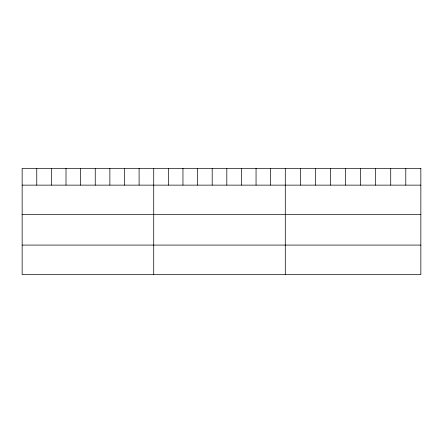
<?xml version="1.0" encoding="UTF-8"?>
<svg xmlns="http://www.w3.org/2000/svg" width="443" height="443" viewBox="0 0 443 443"><rect width="100%" height="100%" fill="white"/><g stroke="black" fill="none" stroke-linecap="round" stroke-linejoin="round"><path stroke-width="0.66" d="M22.15 185.135L420.85 185.135M22.15 214.661L420.85 214.661M22.15 245.084L420.85 245.084M405.788 168.39L405.788 185.135M390.726 168.39L390.726 185.135M375.664 168.39L375.664 185.135M360.602 168.39L360.602 185.135M345.54 168.39L345.54 185.135M330.478 168.39L330.478 185.135M315.416 168.39L315.416 185.135M300.354 168.39L300.354 185.135M285.292 168.39L285.292 274.61M270.673 168.39L270.673 185.135M256.054 168.39L256.054 185.135M241.435 168.39L241.435 185.135M226.816 168.39L226.816 185.135M212.197 168.39L212.197 185.135M197.578 168.39L197.578 185.135M182.959 168.39L182.959 185.135M168.34 168.39L168.34 185.135M153.721 168.39L153.721 274.61M139.102 168.39L139.102 185.135M124.483 168.39L124.483 185.135M109.864 168.39L109.864 185.135M95.245 168.39L95.245 185.135M80.626 168.39L80.626 185.135M66.007 168.39L66.007 185.135M51.388 168.39L51.388 185.135M36.769 168.39L36.769 185.135M420.85 168.39L22.15 168.39L22.15 274.61L420.85 274.61L420.85 168.39"/></g></svg>
